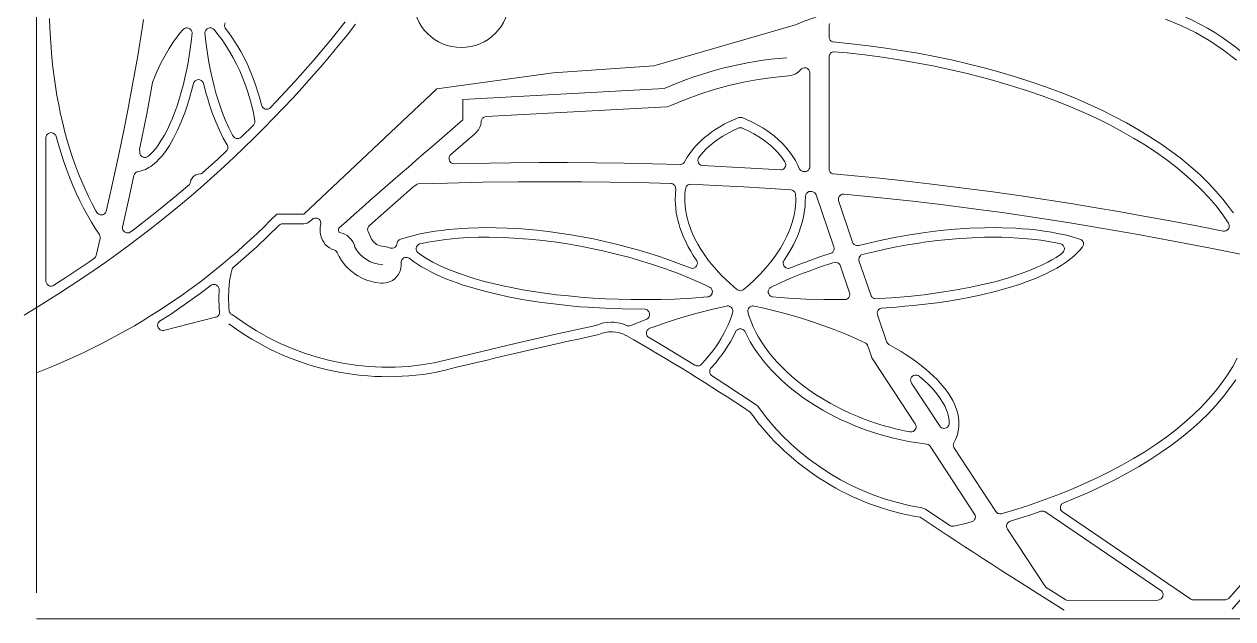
# Model space of a CAD drawing. Header units: inches. Extents: x 36 to 188, y -75 to 56.
# Drawn here: x 90.97 to 118.67, y -28.69 to -15.04 of the extents above; entities that cross this region are included whole.
import ezdxf

# ---------------------------------------------------------------- set-up
doc = ezdxf.new("R2010")
doc.units = ezdxf.units.IN
doc.layers.add('01_ORIGINAL_PLAN', color=7, linetype='CONTINUOUS', lineweight=20)
doc.layers.add('02_CONCEPT_CLOSED_AREAS', color=7, linetype='CONTINUOUS', lineweight=15)

# ---------------------------------------------------------------- blocks, each defined once
blk = doc.blocks.new('05_SAND_DOLLAR')
at = {"layer": '01_ORIGINAL_PLAN'}
for p, q in [((36.248, 17.906), (36.248, 55.9)), ((71.442, 17.312), (36.248, 17.312))]:
    blk.add_line(p, q, dxfattribs=at)
for points in [[(53.65, 30.945, -0.14301), (60.243, 31.63, -0.286424), (65.36, 28.431), (66.481, 23.89, -0.272091), (64.9, 18.954), (63.661, 17.533)], [(53.65, 30.945), (50.4, 30.004), (48.095, 29.84), (45.427, 29.473), (42.376, 26.597), (41.758, 26.597, -0.10797), (36.248, 22.954)]]:
    blk.add_lwpolyline(points, format="xyb", dxfattribs=at)
blk.add_lwpolyline([(46.027, 28.759), (46.027, 29.23), (50.643, 29.479)], dxfattribs=at)
blk.add_circle((45.989, 31.521), 1.1, dxfattribs=at)
for centre, radius, start, end in [((22.02, 47.825), 27.364, 300.648, 321.9453), ((54.073, 21.787), 8.422, 94.2501, 114.0352), ((177.596, -125.015), 202.378, 130.55026, 131.62005), ((43.293, 26.24), 0.119, 162.5746, 211.3187), ((43.119, 25.741), 0.443, 13.2811, 80.611), ((44.225, 26.196), 0.761, 207.5896, 267.5639), ((44.306, 28.951), 6.083, 233.183, 280.5392), ((83.889, -134.15), 161.762, 102.40484, 103.75801), ((49.433, 23.211), 0.689, 61.2688, 115.2094), ((27.349, -15.654), 45.391, 56.1832, 60.407), ((57.468, 25.543), 5.979, 215.6658, 260.7622), ((129.159, 128.7), 131.041, 236.3299, 238.04792)]:
    blk.add_arc(centre, radius, start, end, dxfattribs=at)
at = {"layer": '02_CONCEPT_CLOSED_AREAS'}
for points in [[(43.33, 31.014), (42.999, 30.601), (42.591, 30.115), (42.176, 29.644), (41.748, 29.181), (41.614, 29.042), (41.589, 29.023), (41.56, 29.01), (41.528, 29.006), (41.496, 29.01), (41.481, 29.015), (41.467, 29.022), (41.442, 29.042), (41.423, 29.067), (41.411, 29.097), (41.379, 29.225), (41.342, 29.353), (41.274, 29.564), (41.196, 29.773), (41.11, 29.977), (41.054, 30.097), (40.995, 30.214), (40.933, 30.329), (40.869, 30.442), (40.801, 30.551), (40.732, 30.657), (40.66, 30.758), (40.58, 30.866), (40.573, 30.88), (40.564, 30.909), (40.563, 30.925), (40.567, 30.956), (40.578, 30.985)], [(38.708, 31.066), (38.675, 30.856), (38.572, 30.232), (38.462, 29.61), (38.345, 28.986), (38.252, 28.518), (38.123, 27.894), (37.989, 27.271), (37.851, 26.657), (37.836, 26.629), (37.814, 26.606), (37.787, 26.589), (37.772, 26.584), (37.741, 26.579), (37.709, 26.583), (37.68, 26.595), (37.654, 26.614), (37.635, 26.639), (37.613, 26.676), (37.526, 26.838), (37.443, 27.001), (37.364, 27.17), (37.288, 27.344), (37.216, 27.521), (37.146, 27.704), (37.079, 27.895), (37.017, 28.088), (36.958, 28.285), (36.903, 28.482), (36.852, 28.686), (36.804, 28.894), (36.761, 29.104), (36.721, 29.317), (36.685, 29.532), (36.654, 29.75), (36.626, 29.969), (36.603, 30.191), (36.584, 30.413), (36.569, 30.637), (36.558, 30.862), (36.552, 31.087)], [(62.13, 31.073), (62.481, 30.93), (62.82, 30.764), (63.146, 30.574), (63.459, 30.363), (63.757, 30.131)], [(63.688, 26.631), (63.666, 26.651), (63.601, 26.742), (63.449, 26.938), (63.285, 27.129), (63.106, 27.319), (62.916, 27.504), (62.712, 27.686), (62.496, 27.864), (62.267, 28.039), (62.027, 28.208), (61.776, 28.373), (61.512, 28.534), (61.238, 28.69), (60.954, 28.841), (60.659, 28.988), (60.354, 29.128), (60.042, 29.263), (59.715, 29.394), (59.383, 29.518), (59.041, 29.636), (58.693, 29.748), (58.336, 29.854), (57.972, 29.954), (57.601, 30.048), (57.225, 30.135), (56.842, 30.215), (56.454, 30.289), (56.061, 30.356), (55.664, 30.416), (55.265, 30.469), (54.86, 30.515), (54.513, 30.55), (54.497, 30.555), (54.469, 30.57), (54.446, 30.592), (54.43, 30.62), (54.424, 30.635), (54.42, 30.667), (54.42, 30.91), (54.425, 30.943), (54.438, 30.973)], [(63.777, 23.295), (63.673, 23.103), (63.555, 22.913), (63.424, 22.724), (63.279, 22.537), (63.125, 22.357), (62.95, 22.171), (62.765, 21.992), (62.568, 21.816), (62.359, 21.644), (62.14, 21.477), (61.906, 21.312), (61.657, 21.148), (61.4, 20.991), (61.132, 20.838), (60.853, 20.69), (60.566, 20.548), (60.263, 20.408), (59.954, 20.275), (59.638, 20.148), (59.308, 20.025), (58.971, 19.908), (58.627, 19.797), (58.363, 19.72), (58.333, 19.719), (58.303, 19.726), (58.289, 19.732), (58.264, 19.749), (58.244, 19.772), (57.279, 21.245), (57.269, 21.275), (57.267, 21.307), (57.27, 21.323), (57.281, 21.353), (57.316, 21.425), (57.345, 21.498), (57.36, 21.544), (57.379, 21.623), (57.386, 21.665), (57.394, 21.742), (57.395, 21.789), (57.393, 21.865), (57.388, 21.913), (57.375, 21.991), (57.355, 22.073), (57.341, 22.119), (57.312, 22.196), (57.293, 22.241), (57.253, 22.322), (57.209, 22.401), (57.157, 22.482), (57.1, 22.562), (57.037, 22.642), (56.969, 22.721), (56.895, 22.801), (56.816, 22.879), (56.732, 22.957), (56.645, 23.033), (56.501, 23.149), (56.4, 23.224), (56.295, 23.299), (56.185, 23.373), (56.07, 23.447), (55.951, 23.519), (55.793, 23.61), (55.77, 23.627), (55.76, 23.638), (55.744, 23.663), (55.738, 23.676), (55.53, 24.286), (55.526, 24.302), (55.524, 24.333), (55.53, 24.364), (55.544, 24.392), (55.565, 24.416), (55.591, 24.433), (55.621, 24.443), (55.967, 24.467), (56.157, 24.483), (56.344, 24.501), (56.622, 24.531), (56.894, 24.566), (57.159, 24.605), (57.418, 24.649), (57.588, 24.68), (57.916, 24.748), (58.229, 24.824), (58.526, 24.906), (58.806, 24.995), (58.941, 25.043), (59.131, 25.116), (59.254, 25.168), (59.371, 25.221), (59.535, 25.303), (59.639, 25.361), (59.739, 25.421), (59.83, 25.48), (59.919, 25.545), (60.035, 25.64), (60.109, 25.71), (60.175, 25.78), (60.23, 25.847), (60.247, 25.877), (60.252, 25.896), (60.254, 25.918), (60.252, 25.938), (60.243, 25.965), (60.222, 25.994), (60.206, 26.007), (60.187, 26.018), (60.116, 26.041), (59.99, 26.078), (59.86, 26.112), (59.658, 26.157), (59.519, 26.183), (59.306, 26.216), (59.159, 26.235), (59.009, 26.251), (58.857, 26.264), (58.703, 26.275), (58.387, 26.287), (58.225, 26.289), (57.981, 26.287), (57.647, 26.275), (57.308, 26.252), (56.966, 26.22), (56.62, 26.177), (56.272, 26.124), (55.923, 26.062), (55.662, 26.01), (55.488, 25.972), (55.103, 25.879), (55.087, 25.876), (55.055, 25.876), (55.023, 25.886), (54.996, 25.903), (54.974, 25.927), (54.96, 25.956), (54.634, 26.913), (54.632, 26.945), (54.638, 26.976), (54.653, 27.004), (54.663, 27.017), (54.674, 27.028), (54.701, 27.045), (54.731, 27.055), (54.763, 27.056), (55.531, 26.982), (56.338, 26.895), (56.985, 26.819), (57.792, 26.716), (58.438, 26.626), (59.246, 26.507), (59.892, 26.405), (60.7, 26.271), (61.508, 26.129), (62.317, 25.98), (63.125, 25.825), (63.887, 25.673)], [(64.734, 19.099), (63.584, 17.781), (63.556, 17.763), (63.523, 17.753), (63.506, 17.752), (62.767, 17.748), (62.739, 17.751), (62.712, 17.761), (59.761, 19.773), (59.741, 19.796), (59.727, 19.823), (59.721, 19.853), (59.722, 19.883), (59.731, 19.913), (59.747, 19.938), (59.758, 19.95), (59.782, 19.968), (60.041, 20.073), (60.353, 20.207), (60.658, 20.348), (60.954, 20.494), (61.238, 20.645), (61.512, 20.801), (61.776, 20.962), (62.027, 21.128), (62.267, 21.297), (62.499, 21.474), (62.715, 21.652), (62.918, 21.834), (63.107, 22.018), (63.284, 22.206), (63.453, 22.403), (63.602, 22.595), (63.74, 22.793)]]:
    blk.add_lwpolyline(points, dxfattribs=at)
for points in [[(38.62, 28.117), (38.777, 28.902), (38.911, 29.618), (38.917, 29.639), (38.953, 29.731), (39.003, 29.847), (39.055, 29.962), (39.11, 30.075), (39.168, 30.186), (39.229, 30.293), (39.292, 30.398), (39.402, 30.565), (39.517, 30.721), (39.589, 30.81), (39.618, 30.842), (39.645, 30.86), (39.675, 30.87), (39.707, 30.872), (39.738, 30.866), (39.766, 30.851), (39.79, 30.83), (39.799, 30.817), (39.813, 30.788), (39.818, 30.757), (39.803, 30.602), (39.783, 30.441), (39.76, 30.283), (39.725, 30.076), (39.696, 29.923), (39.654, 29.726), (39.619, 29.581), (39.569, 29.394), (39.529, 29.258), (39.473, 29.085), (39.428, 28.959), (39.367, 28.8), (39.303, 28.65), (39.252, 28.543), (39.184, 28.412), (39.113, 28.292), (39.041, 28.183), (38.985, 28.107), (38.913, 28.022), (38.84, 27.949), (38.802, 27.918), (38.774, 27.904), (38.758, 27.901), (38.727, 27.899), (38.711, 27.902), (38.696, 27.906), (38.668, 27.921), (38.656, 27.931), (38.636, 27.955), (38.623, 27.984), (38.619, 27.999), (38.617, 28.035), (38.616, 28.088)], [(40.111, 30.757), (40.116, 30.788), (40.13, 30.817), (40.139, 30.83), (40.163, 30.851), (40.191, 30.866), (40.223, 30.872), (40.255, 30.87), (40.27, 30.866), (40.299, 30.852), (40.322, 30.831), (40.412, 30.721), (40.504, 30.598), (40.594, 30.467), (40.679, 30.329), (40.76, 30.187), (40.838, 30.038), (40.909, 29.886), (40.976, 29.731), (41.052, 29.533), (41.106, 29.372), (41.166, 29.168), (41.216, 28.962), (41.258, 28.748), (41.26, 28.732), (41.256, 28.7), (41.244, 28.669), (41.224, 28.643), (40.945, 28.368), (40.92, 28.349), (40.89, 28.337), (40.859, 28.333), (40.843, 28.334), (40.828, 28.337), (40.799, 28.35), (40.774, 28.369), (40.764, 28.381), (40.746, 28.411), (40.66, 28.579), (40.578, 28.762), (40.501, 28.959), (40.428, 29.171), (40.373, 29.349), (40.323, 29.534), (40.276, 29.726), (40.233, 29.924), (40.195, 30.128), (40.161, 30.336), (40.133, 30.548)], [(54.514, 27.521), (54.498, 27.525), (54.47, 27.541), (54.446, 27.563), (54.43, 27.59), (54.424, 27.606), (54.42, 27.638), (54.42, 30.205), (54.424, 30.235), (54.429, 30.25), (54.435, 30.264), (54.454, 30.288), (54.478, 30.307), (54.491, 30.314), (54.521, 30.323), (54.536, 30.325), (54.834, 30.297), (55.237, 30.251), (55.635, 30.198), (56.028, 30.139), (56.417, 30.072), (56.801, 29.999), (57.179, 29.92), (57.552, 29.833), (57.916, 29.742), (58.275, 29.643), (58.627, 29.538), (58.971, 29.428), (59.308, 29.311), (59.635, 29.189), (59.954, 29.061), (60.263, 28.928), (60.563, 28.789), (60.853, 28.646), (61.132, 28.498), (61.4, 28.345), (61.657, 28.188), (61.903, 28.026), (62.137, 27.861), (62.359, 27.692), (62.568, 27.519), (62.765, 27.343), (62.95, 27.164), (63.125, 26.978), (63.283, 26.794), (63.427, 26.607), (63.555, 26.423), (63.575, 26.391), (63.582, 26.377), (63.591, 26.347), (63.593, 26.317), (63.59, 26.301), (63.58, 26.272), (63.572, 26.259), (63.551, 26.236), (63.539, 26.227), (63.511, 26.214), (63.481, 26.208), (63.45, 26.21), (62.885, 26.32), (62.236, 26.443), (61.587, 26.562), (61.099, 26.648), (60.45, 26.759), (59.962, 26.839), (59.313, 26.942), (58.825, 27.015), (58.176, 27.107), (57.688, 27.173), (57.2, 27.236), (56.713, 27.295), (56.063, 27.369), (55.576, 27.42), (55.088, 27.468)], [(45.815, 27.756), (45.785, 27.763), (45.757, 27.778), (45.735, 27.799), (45.718, 27.825), (45.709, 27.855), (45.708, 27.886), (45.714, 27.916), (45.728, 27.943), (45.749, 27.966), (46.301, 28.441), (46.338, 28.477), (46.364, 28.509), (46.382, 28.535), (46.414, 28.597), (46.434, 28.657), (46.442, 28.697), (46.448, 28.742), (46.458, 28.772), (46.476, 28.798), (46.487, 28.809), (46.5, 28.818), (46.528, 28.832), (46.559, 28.838), (50.697, 29.062), (50.751, 29.073), (50.795, 29.088), (51.13, 29.228), (51.459, 29.35), (51.788, 29.455), (52.12, 29.547), (52.456, 29.624), (52.796, 29.686), (53.133, 29.733), (53.489, 29.768), (53.54, 29.776), (53.598, 29.793), (53.655, 29.82), (53.69, 29.842), (53.722, 29.867), (53.79, 29.934), (53.817, 29.948), (53.847, 29.956), (53.863, 29.956), (53.893, 29.952), (53.922, 29.939), (53.934, 29.93), (53.956, 29.908), (53.971, 29.882), (53.976, 29.867), (53.98, 29.836), (53.98, 27.693), (53.976, 27.663), (53.965, 27.635), (53.957, 27.622), (53.947, 27.61), (53.923, 27.591), (53.896, 27.579), (53.866, 27.573), (53.82, 27.577), (53.804, 27.582), (53.775, 27.597), (53.752, 27.62), (53.742, 27.633), (53.693, 27.74), (53.647, 27.827), (53.573, 27.946), (53.515, 28.028), (53.424, 28.14), (53.354, 28.216), (53.245, 28.32), (53.165, 28.388), (53.08, 28.455), (52.991, 28.517), (52.898, 28.577), (52.801, 28.634), (52.648, 28.714), (52.539, 28.764), (52.424, 28.812), (52.388, 28.819), (52.353, 28.814), (52.286, 28.788), (52.124, 28.715), (52.018, 28.661), (51.918, 28.605), (51.822, 28.547), (51.732, 28.485), (51.645, 28.421), (51.565, 28.356), (51.488, 28.288), (51.379, 28.178), (51.313, 28.102), (51.225, 27.988), (51.17, 27.906), (51.096, 27.782), (51.085, 27.769), (51.059, 27.749), (51.044, 27.742), (51.012, 27.734), (50.375, 27.753), (49.725, 27.768), (49.075, 27.778), (48.426, 27.783), (47.776, 27.782), (47.126, 27.778), (46.639, 27.771)], [(38.401, 26.183), (38.372, 26.172), (38.342, 26.168), (38.312, 26.172), (38.297, 26.177), (38.27, 26.192), (38.248, 26.213), (38.232, 26.24), (38.224, 26.269), (38.223, 26.3), (38.384, 27.019), (38.485, 27.482), (38.496, 27.512), (38.515, 27.538), (38.539, 27.559), (38.554, 27.566), (38.569, 27.572), (38.627, 27.583), (38.674, 27.596), (38.749, 27.625), (38.827, 27.665), (38.871, 27.693), (38.917, 27.727), (38.988, 27.786), (39.074, 27.872), (39.139, 27.947), (39.221, 28.055), (39.3, 28.175), (39.395, 28.34), (39.485, 28.521), (39.571, 28.717), (39.65, 28.925), (39.711, 29.103), (39.767, 29.287), (39.807, 29.43), (39.848, 29.592), (39.86, 29.622), (39.879, 29.647), (39.89, 29.658), (39.904, 29.667), (39.933, 29.68), (39.965, 29.684), (39.996, 29.68), (40.011, 29.674), (40.026, 29.667), (40.051, 29.647), (40.07, 29.622), (40.077, 29.607), (40.135, 29.383), (40.176, 29.241), (40.219, 29.103), (40.279, 28.926), (40.359, 28.716), (40.444, 28.521), (40.534, 28.341), (40.628, 28.175), (40.634, 28.16), (40.638, 28.127), (40.634, 28.095), (40.628, 28.08), (40.621, 28.065), (40.601, 28.04), (40.403, 27.853), (40.066, 27.55), (40.039, 27.532), (40.024, 27.526), (40.008, 27.522), (39.961, 27.516), (39.933, 27.509), (39.906, 27.499), (39.881, 27.485), (39.858, 27.468), (39.837, 27.448), (39.819, 27.425), (39.804, 27.401), (39.793, 27.374), (39.775, 27.309), (39.756, 27.281), (39.457, 27.022), (38.967, 26.622), (38.473, 26.236)], [(51.512, 27.714), (51.483, 27.723), (51.456, 27.739), (51.445, 27.75), (51.427, 27.775), (51.416, 27.803), (51.413, 27.818), (51.413, 27.834), (51.417, 27.864), (51.429, 27.893), (51.482, 27.962), (51.541, 28.028), (51.603, 28.093), (51.706, 28.187), (51.782, 28.249), (51.899, 28.334), (51.984, 28.389), (52.121, 28.467), (52.219, 28.517), (52.337, 28.571), (52.353, 28.576), (52.385, 28.58), (52.416, 28.576), (52.451, 28.563), (52.599, 28.493), (52.695, 28.441), (52.783, 28.39), (52.868, 28.335), (52.948, 28.278), (53.025, 28.219), (53.096, 28.158), (53.164, 28.095), (53.226, 28.03), (53.285, 27.964), (53.341, 27.893), (53.406, 27.799), (53.42, 27.771), (53.426, 27.74), (53.426, 27.725), (53.419, 27.694), (53.405, 27.666), (53.396, 27.654), (53.372, 27.633), (53.359, 27.625), (53.329, 27.616), (53.314, 27.614), (52.487, 27.664)], [(36.469, 28.363), (36.472, 28.378), (36.484, 28.407), (36.503, 28.432), (36.527, 28.451), (36.556, 28.463), (36.587, 28.468), (36.603, 28.467), (36.633, 28.459), (36.66, 28.443), (36.683, 28.421), (36.691, 28.408), (36.703, 28.379), (36.747, 28.222), (36.807, 28.022), (36.871, 27.823), (36.939, 27.631), (37.01, 27.443), (37.086, 27.256), (37.164, 27.079), (37.245, 26.905), (37.332, 26.733), (37.42, 26.571), (37.511, 26.413), (37.606, 26.261), (37.692, 26.131), (37.707, 26.102), (37.712, 26.07), (37.709, 26.038), (37.618, 25.649), (37.614, 25.635), (37.601, 25.609), (37.582, 25.588), (37.451, 25.494), (36.927, 25.141), (36.652, 24.965), (36.623, 24.951), (36.592, 24.946), (36.56, 24.949), (36.545, 24.954), (36.53, 24.961), (36.504, 24.98), (36.494, 24.991), (36.477, 25.019), (36.469, 25.05), (36.468, 25.066)], [(44.512, 25.907), (44.501, 25.877), (44.481, 25.851), (44.47, 25.841), (44.442, 25.824), (44.411, 25.816), (44.395, 25.815), (44.364, 25.819), (44.308, 25.839), (44.268, 25.848), (44.173, 25.86), (44.129, 25.869), (44.088, 25.884), (44.049, 25.904), (44.013, 25.93), (43.98, 25.959), (43.951, 25.993), (43.932, 26.023), (43.887, 26.13), (43.852, 26.198), (43.847, 26.212), (43.841, 26.242), (43.844, 26.272), (43.848, 26.287), (43.862, 26.314), (43.882, 26.337), (44.873, 27.207), (44.952, 27.274), (44.981, 27.288), (44.997, 27.292), (45.676, 27.312), (46.484, 27.329), (47.292, 27.339), (47.939, 27.343), (48.747, 27.341), (49.393, 27.334), (50.04, 27.321), (50.791, 27.3), (50.806, 27.299), (50.835, 27.29), (50.861, 27.274), (50.883, 27.252), (50.891, 27.239), (50.903, 27.211), (50.907, 27.18), (50.896, 27.063), (50.893, 26.924), (50.896, 26.827), (50.905, 26.731), (50.918, 26.631), (50.946, 26.487), (50.972, 26.387), (51.001, 26.288), (51.035, 26.191), (51.073, 26.094), (51.14, 25.947), (51.192, 25.847), (51.247, 25.749), (51.306, 25.652), (51.387, 25.529), (51.398, 25.501), (51.401, 25.47), (51.396, 25.44), (51.383, 25.412), (51.364, 25.388), (51.352, 25.378), (51.339, 25.369), (51.311, 25.358), (51.28, 25.354), (51.265, 25.355), (51.235, 25.363), (50.966, 25.469), (50.723, 25.558), (50.557, 25.615), (50.309, 25.696), (50.056, 25.772), (49.8, 25.844), (49.542, 25.91), (49.282, 25.971), (49.022, 26.028), (48.76, 26.079), (48.499, 26.124), (48.237, 26.164), (47.977, 26.199), (47.718, 26.229), (47.461, 26.252), (47.29, 26.265), (47.038, 26.279), (46.789, 26.287), (46.544, 26.289), (46.382, 26.287), (46.144, 26.279), (45.912, 26.264), (45.685, 26.244), (45.536, 26.226), (45.391, 26.206), (45.251, 26.183), (45.044, 26.143), (44.843, 26.095), (44.652, 26.041), (44.582, 26.018), (44.563, 26.007), (44.547, 25.994), (44.533, 25.977), (44.523, 25.959), (44.517, 25.938)], [(51.133, 27.197), (51.139, 27.212), (51.155, 27.239), (51.178, 27.261), (51.206, 27.276), (51.222, 27.28), (51.253, 27.283), (51.817, 27.259), (52.462, 27.225), (52.947, 27.196), (53.542, 27.155), (53.573, 27.149), (53.588, 27.143), (53.614, 27.125), (53.634, 27.101), (53.648, 27.073), (53.653, 27.042), (53.656, 26.966), (53.655, 26.884), (53.65, 26.798), (53.64, 26.712), (53.618, 26.578), (53.597, 26.49), (53.573, 26.403), (53.527, 26.267), (53.492, 26.177), (53.453, 26.089), (53.384, 25.953), (53.305, 25.815), (53.247, 25.724), (53.187, 25.635), (53.085, 25.5), (52.973, 25.365), (52.851, 25.232), (52.72, 25.099), (52.577, 24.969), (52.449, 24.86), (52.421, 24.848), (52.392, 24.842), (52.362, 24.844), (52.334, 24.853), (52.32, 24.86), (52.242, 24.925), (52.143, 25.012), (52.051, 25.098), (51.962, 25.186), (51.877, 25.275), (51.797, 25.364), (51.721, 25.453), (51.65, 25.543), (51.584, 25.634), (51.522, 25.724), (51.464, 25.815), (51.411, 25.906), (51.338, 26.044), (51.296, 26.134), (51.258, 26.224), (51.226, 26.312), (51.197, 26.401), (51.172, 26.49), (51.151, 26.578), (51.129, 26.712), (51.119, 26.798), (51.114, 26.884), (51.113, 26.966), (51.116, 27.05), (51.124, 27.135)], [(53.519, 25.358), (53.489, 25.354), (53.458, 25.358), (53.43, 25.369), (53.405, 25.388), (53.386, 25.412), (53.373, 25.44), (53.369, 25.47), (53.371, 25.501), (53.376, 25.515), (53.39, 25.543), (53.462, 25.651), (53.522, 25.749), (53.604, 25.897), (53.652, 25.995), (53.695, 26.092), (53.734, 26.191), (53.768, 26.288), (53.811, 26.438), (53.833, 26.536), (53.851, 26.633), (53.869, 26.78), (53.875, 26.876), (53.876, 27.013), (53.883, 27.043), (53.898, 27.07), (53.907, 27.082), (53.931, 27.102), (53.945, 27.109), (53.959, 27.115), (53.989, 27.12), (54.021, 27.119), (54.051, 27.112), (54.066, 27.106), (54.091, 27.089), (54.112, 27.066), (54.125, 27.038), (54.532, 25.847), (54.538, 25.816), (54.536, 25.784), (54.532, 25.769), (54.517, 25.741), (54.507, 25.728), (54.483, 25.708), (54.469, 25.7), (54.211, 25.615), (53.966, 25.529), (53.725, 25.439)], [(40.727, 24.292), (40.701, 24.311), (40.691, 24.324), (40.675, 24.352), (40.67, 24.368), (40.657, 24.475), (40.651, 24.672), (40.658, 24.869), (40.679, 25.066), (40.712, 25.254), (40.727, 25.315), (40.737, 25.342), (40.754, 25.366), (41.305, 25.849), (41.812, 26.343), (41.837, 26.361), (41.866, 26.373), (41.896, 26.377), (42.376, 26.377), (42.417, 26.381), (42.457, 26.392), (42.494, 26.411), (42.527, 26.437), (42.569, 26.476), (42.595, 26.495), (42.625, 26.506), (42.657, 26.508), (42.688, 26.503), (42.703, 26.496), (42.73, 26.479), (42.751, 26.455), (42.765, 26.426), (42.771, 26.394), (42.77, 26.378), (42.757, 26.301), (42.754, 26.244), (42.756, 26.187), (42.765, 26.131), (42.787, 26.053), (42.811, 26), (42.836, 25.954), (42.872, 25.905), (42.916, 25.861), (42.965, 25.824), (43.02, 25.795), (43.093, 25.768), (43.106, 25.761), (43.129, 25.741), (43.147, 25.717), (43.172, 25.659), (43.191, 25.624), (43.244, 25.538), (43.276, 25.493), (43.338, 25.415), (43.366, 25.385), (43.447, 25.307), (43.478, 25.281), (43.58, 25.206), (43.615, 25.185), (43.701, 25.137), (43.75, 25.114), (43.842, 25.078), (43.881, 25.066), (43.992, 25.038), (44.032, 25.03), (44.147, 25.017), (44.199, 25.015), (44.259, 25.02), (44.319, 25.035), (44.359, 25.049), (44.413, 25.078), (44.463, 25.114), (44.507, 25.157), (44.545, 25.207), (44.574, 25.26), (44.596, 25.319), (44.605, 25.359), (44.612, 25.42), (44.61, 25.492), (44.611, 25.508), (44.621, 25.537), (44.628, 25.551), (44.648, 25.575), (44.673, 25.593), (44.703, 25.604), (44.734, 25.607), (44.749, 25.605), (44.779, 25.596), (44.793, 25.589), (44.893, 25.513), (44.983, 25.451), (45.08, 25.39), (45.181, 25.332), (45.287, 25.276), (45.399, 25.221), (45.515, 25.168), (45.636, 25.117), (45.764, 25.067), (45.895, 25.019), (46.031, 24.972), (46.171, 24.928), (46.465, 24.844), (46.773, 24.767), (47.098, 24.696), (47.349, 24.649), (47.521, 24.62), (47.785, 24.579), (47.964, 24.554), (48.238, 24.521), (48.423, 24.501), (48.706, 24.475), (48.897, 24.46), (49.284, 24.437), (49.677, 24.422), (50.202, 24.415), (50.218, 24.412), (50.247, 24.4), (50.26, 24.391), (50.283, 24.368), (50.291, 24.355), (50.303, 24.325), (50.307, 24.294), (50.302, 24.263), (50.289, 24.234), (50.27, 24.209), (50.244, 24.19), (49.877, 24.044), (49.847, 24.036), (49.832, 24.035), (49.801, 24.039), (49.671, 24.089), (49.487, 24.118), (49.435, 24.119), (49.249, 24.102), (49.075, 24.046), (48.158, 23.841), (47.227, 23.628), (46.296, 23.409), (45.37, 23.185), (45.072, 23.138), (44.775, 23.106), (44.472, 23.09), (44.169, 23.089), (43.862, 23.104), (43.568, 23.134), (43.27, 23.18), (42.976, 23.24), (42.685, 23.316), (42.392, 23.409), (42.11, 23.514), (41.838, 23.632), (41.562, 23.769), (41.297, 23.918), (41.039, 24.082), (40.787, 24.26), (40.769, 24.272)], [(44.992, 25.715), (44.972, 25.741), (44.964, 25.755), (44.956, 25.786), (44.956, 25.818), (44.965, 25.849), (44.982, 25.877), (45.005, 25.899), (45.034, 25.914), (45.09, 25.927), (45.22, 25.954), (45.425, 25.989), (45.637, 26.017), (45.928, 26.045), (46.154, 26.059), (46.387, 26.067), (46.624, 26.069), (46.947, 26.062), (47.194, 26.05), (47.526, 26.026), (47.78, 26.001), (48.12, 25.959), (48.377, 25.921), (48.719, 25.862), (48.977, 25.812), (49.234, 25.757), (49.573, 25.675), (49.826, 25.609), (50.077, 25.537), (50.325, 25.46), (50.649, 25.351), (50.966, 25.234), (51.274, 25.108), (51.572, 24.976), (51.677, 24.925), (51.691, 24.918), (51.714, 24.897), (51.732, 24.872), (51.742, 24.842), (51.745, 24.827), (51.743, 24.796), (51.739, 24.78), (51.726, 24.752), (51.706, 24.728), (51.68, 24.711), (51.666, 24.704), (51.635, 24.698), (51.273, 24.671), (50.873, 24.65), (50.573, 24.641), (50.176, 24.636), (49.88, 24.638), (49.586, 24.645), (49.295, 24.657), (49.008, 24.673), (48.725, 24.694), (48.446, 24.72), (48.173, 24.75), (47.905, 24.784), (47.644, 24.823), (47.389, 24.865), (47.142, 24.912), (46.98, 24.946), (46.747, 24.999), (46.522, 25.056), (46.306, 25.117), (46.166, 25.16), (45.969, 25.226), (45.781, 25.296), (45.604, 25.369), (45.491, 25.42), (45.337, 25.498), (45.194, 25.579), (45.064, 25.662)], [(55.105, 25.534), (55.102, 25.564), (55.108, 25.594), (55.113, 25.609), (55.129, 25.634), (55.14, 25.645), (55.151, 25.655), (55.178, 25.67), (55.45, 25.737), (55.707, 25.794), (55.963, 25.846), (56.221, 25.893), (56.478, 25.934), (56.649, 25.959), (56.905, 25.991), (57.158, 26.018), (57.409, 26.039), (57.576, 26.05), (57.822, 26.062), (57.985, 26.067), (58.224, 26.069), (58.382, 26.067), (58.538, 26.062), (58.765, 26.05), (59.062, 26.025), (59.274, 25.999), (59.414, 25.978), (59.614, 25.941), (59.735, 25.914), (59.764, 25.899), (59.787, 25.877), (59.804, 25.849), (59.813, 25.818), (59.814, 25.802), (59.81, 25.77), (59.797, 25.741), (59.778, 25.715), (59.745, 25.69), (59.622, 25.607), (59.529, 25.551), (59.432, 25.498), (59.278, 25.42), (59.167, 25.37), (59.05, 25.321), (58.928, 25.273), (58.802, 25.226), (58.534, 25.138), (58.248, 25.056), (57.946, 24.981), (57.628, 24.912), (57.297, 24.851), (56.952, 24.797), (56.596, 24.75), (56.231, 24.711), (55.857, 24.68), (55.571, 24.662), (55.48, 24.658), (55.449, 24.664), (55.435, 24.67), (55.409, 24.688), (55.398, 24.699), (55.381, 24.724)], [(53.119, 24.7), (53.104, 24.704), (53.076, 24.719), (53.053, 24.74), (53.036, 24.766), (53.026, 24.796), (53.024, 24.827), (53.027, 24.842), (53.037, 24.872), (53.055, 24.897), (53.066, 24.908), (53.092, 24.925), (53.271, 25.01), (53.421, 25.076), (53.572, 25.141), (53.804, 25.234), (53.961, 25.293), (54.201, 25.379), (54.526, 25.486), (54.562, 25.493), (54.592, 25.49), (54.621, 25.48), (54.647, 25.463), (54.667, 25.439), (54.675, 25.426), (54.891, 24.795), (54.897, 24.764), (54.897, 24.747), (54.89, 24.716), (54.875, 24.687), (54.865, 24.675), (54.853, 24.663), (54.826, 24.647), (54.81, 24.641), (54.778, 24.637), (54.495, 24.636), (54.296, 24.639), (53.896, 24.65), (53.495, 24.671), (53.295, 24.685)], [(39.164, 23.927), (39.133, 23.927), (39.103, 23.935), (39.089, 23.942), (39.076, 23.95), (39.054, 23.972), (39.039, 23.999), (39.034, 24.013), (39.029, 24.044), (39.033, 24.074), (39.044, 24.103), (39.052, 24.116), (39.073, 24.139), (39.326, 24.297), (40.006, 24.774), (40.257, 24.969), (40.286, 24.981), (40.302, 24.984), (40.318, 24.985), (40.349, 24.981), (40.379, 24.968), (40.404, 24.948), (40.414, 24.936), (40.429, 24.908), (40.437, 24.877), (40.431, 24.663), (40.438, 24.458), (40.449, 24.344), (40.447, 24.329), (40.439, 24.299), (40.423, 24.272), (40.4, 24.251), (40.373, 24.236), (40.358, 24.231)], [(50.28, 23.772), (50.268, 23.783), (50.249, 23.808), (50.237, 23.838), (50.233, 23.869), (50.238, 23.901), (50.251, 23.93), (50.271, 23.954), (50.283, 23.965), (50.312, 23.979), (50.387, 24.007), (50.709, 24.12), (51.046, 24.227), (51.393, 24.326), (51.752, 24.418), (52.067, 24.49), (52.082, 24.493), (52.113, 24.491), (52.143, 24.482), (52.156, 24.475), (52.18, 24.455), (52.198, 24.43), (52.204, 24.415), (52.211, 24.385), (52.211, 24.354), (52.18, 24.25), (52.145, 24.153), (52.106, 24.059), (52.064, 23.965), (52.017, 23.872), (51.94, 23.735), (51.883, 23.644), (51.822, 23.554), (51.757, 23.465), (51.687, 23.375), (51.579, 23.246), (51.494, 23.153), (51.469, 23.133), (51.438, 23.12), (51.422, 23.117), (51.389, 23.118), (51.373, 23.121), (51.343, 23.135), (50.602, 23.584)], [(52.559, 24.354), (52.558, 24.385), (52.565, 24.415), (52.571, 24.43), (52.589, 24.455), (52.613, 24.475), (52.627, 24.482), (52.656, 24.491), (52.672, 24.493), (52.702, 24.49), (52.925, 24.44), (53.287, 24.35), (53.55, 24.278), (53.808, 24.201), (54.059, 24.12), (54.303, 24.036), (54.54, 23.948), (54.841, 23.827), (55.06, 23.732), (55.259, 23.638), (55.283, 23.617), (55.301, 23.591), (55.392, 23.329), (55.402, 23.303), (55.416, 23.279), (56.396, 21.786), (56.409, 21.758), (56.415, 21.728), (56.413, 21.697), (56.409, 21.682), (56.395, 21.654), (56.375, 21.63), (56.349, 21.613), (56.32, 21.603), (56.304, 21.601), (56.273, 21.602), (56.147, 21.627), (55.944, 21.673), (55.811, 21.707), (55.679, 21.744), (55.482, 21.805), (55.354, 21.848), (55.227, 21.895), (55.1, 21.945), (54.914, 22.024), (54.734, 22.107), (54.558, 22.197), (54.442, 22.26), (54.274, 22.358), (54.112, 22.46), (53.955, 22.567), (53.804, 22.678), (53.706, 22.755), (53.568, 22.872), (53.435, 22.993), (53.349, 23.077), (53.23, 23.202), (53.153, 23.289), (53.047, 23.419), (52.948, 23.552), (52.886, 23.644), (52.803, 23.779), (52.751, 23.874), (52.683, 24.012), (52.642, 24.108), (52.59, 24.248)], [(51.726, 22.895), (51.704, 22.918), (51.696, 22.932), (51.685, 22.962), (51.683, 22.994), (51.685, 23.01), (51.689, 23.026), (51.704, 23.054), (51.821, 23.19), (51.896, 23.283), (51.968, 23.379), (52.035, 23.475), (52.098, 23.573), (52.157, 23.671), (52.212, 23.771), (52.276, 23.899), (52.293, 23.926), (52.317, 23.947), (52.331, 23.955), (52.361, 23.966), (52.393, 23.968), (52.408, 23.966), (52.439, 23.955), (52.465, 23.937), (52.486, 23.913), (52.556, 23.772), (52.612, 23.67), (52.701, 23.525), (52.768, 23.426), (52.837, 23.331), (52.91, 23.237), (53.025, 23.101), (53.108, 23.009), (53.237, 22.878), (53.329, 22.791), (53.469, 22.666), (53.569, 22.583), (53.721, 22.465), (53.828, 22.387), (53.99, 22.277), (54.103, 22.204), (54.275, 22.102), (54.395, 22.035), (54.575, 21.941), (54.699, 21.88), (54.826, 21.822), (55.017, 21.741), (55.148, 21.69), (55.28, 21.641), (55.48, 21.574), (55.616, 21.533), (55.754, 21.494), (55.893, 21.459), (56.101, 21.412), (56.243, 21.384), (56.455, 21.349), (56.662, 21.322), (56.69, 21.311), (56.715, 21.294), (56.734, 21.271), (57.754, 19.717), (57.767, 19.69), (57.773, 19.66), (57.771, 19.63), (57.768, 19.615), (57.755, 19.588), (57.736, 19.564), (57.724, 19.554), (57.711, 19.546), (57.683, 19.535), (57.55, 19.502), (57.281, 19.44), (57.249, 19.437), (57.217, 19.442), (57.188, 19.456), (56.628, 19.827), (56.59, 19.846), (56.549, 19.858), (56.259, 19.913), (55.988, 19.978), (55.71, 20.06), (55.448, 20.151), (55.186, 20.256), (54.93, 20.374), (54.68, 20.504), (54.437, 20.647), (54.197, 20.804), (53.969, 20.97), (53.753, 21.143), (53.542, 21.33), (53.34, 21.528), (53.147, 21.737), (52.964, 21.955), (52.786, 22.19), (52.751, 22.226), (52.032, 22.7)], [(56.308, 22.722), (56.295, 22.75), (56.291, 22.765), (56.289, 22.795), (56.295, 22.826), (56.308, 22.854), (56.318, 22.866), (56.329, 22.877), (56.354, 22.895), (56.383, 22.905), (56.399, 22.907), (56.43, 22.906), (56.459, 22.896), (56.485, 22.88), (56.544, 22.83), (56.665, 22.72), (56.773, 22.611), (56.868, 22.502), (56.951, 22.394), (57.021, 22.287), (57.078, 22.182), (57.107, 22.117), (57.132, 22.05), (57.151, 21.983), (57.165, 21.918), (57.173, 21.854), (57.175, 21.804), (57.172, 21.773), (57.167, 21.758), (57.152, 21.731), (57.131, 21.709), (57.118, 21.7), (57.09, 21.687), (57.06, 21.682), (57.045, 21.683), (57.029, 21.685), (57, 21.695), (56.975, 21.713), (56.964, 21.724)], [(59.891, 17.735), (59.859, 17.744), (59.844, 17.752), (59.399, 18.031), (59.385, 18.042), (59.363, 18.067), (58.507, 19.371), (58.493, 19.4), (58.488, 19.431), (58.488, 19.447), (58.49, 19.463), (58.501, 19.493), (58.52, 19.519), (58.531, 19.529), (58.558, 19.546), (58.573, 19.552), (58.694, 19.588), (59.041, 19.699), (59.273, 19.78), (59.288, 19.784), (59.32, 19.786), (59.336, 19.784), (59.366, 19.774), (62.024, 17.963), (62.036, 17.953), (62.057, 17.929), (62.071, 17.9), (62.076, 17.868), (62.073, 17.837), (62.068, 17.821), (62.062, 17.807), (62.043, 17.781), (62.031, 17.77), (62.004, 17.754), (61.989, 17.748), (61.957, 17.744)]]:
    blk.add_lwpolyline(points, close=True, dxfattribs=at)

msp = doc.modelspace()

# ---------------------------------------------------------------- block references
msp.add_blockref('05_SAND_DOLLAR', (55, -46))

doc.saveas('drawing.dxf')
